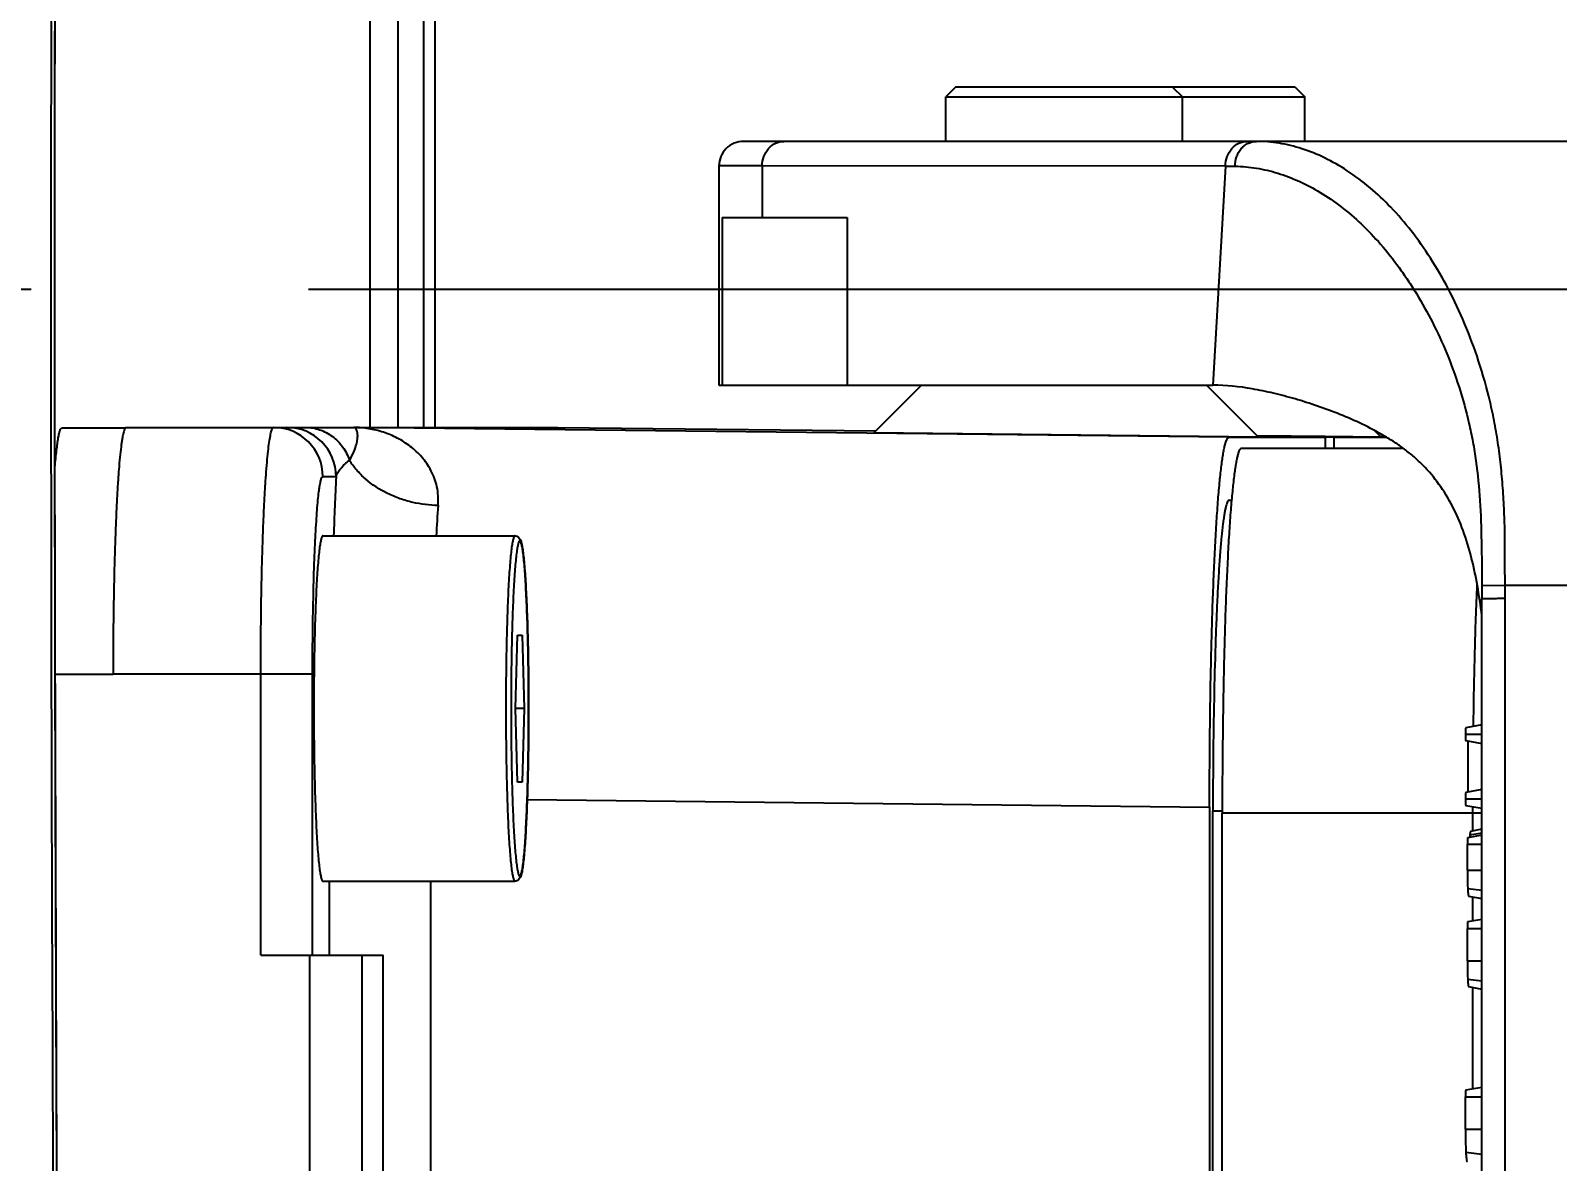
# Model space of a CAD drawing. Header units: millimetres. Extents: x 5828 to 6704, y 123 to 421.
# Drawn here: x 6599.013 to 6601.077, y 248.435 to 249.964 of the extents above; entities that cross this region are included whole.
import ezdxf

# ---------------------------------------------------------------- set-up
doc = ezdxf.new("R2010")
doc.units = ezdxf.units.MM
doc.linetypes.add('CENTER', pattern=[0.6, 0.375, -0.075, 0.075, -0.075])
for name, color, linetype in [('中心线', 7, 'Continuous'), ('外形图', 7, 'Continuous'), ('尺寸标注', 7, 'Continuous'), ('运动范围', 7, 'Continuous')]:
    doc.layers.add(name, color=color, linetype=linetype)
doc.styles.add('微软雅黑', font='msyh.ttc', dxfattribs={"height": 1.5})
doc.dimstyles.new('尺寸标注_1_15比例', dxfattribs={"dimtxt": 1.5, "dimasz": 1.25, "dimexe": 0.5, "dimexo": 0.4, "dimgap": 0.5, "dimtad": 1, "dimdec": 1, "dimlfac": 15, "dimdsep": 46, "dimtxsty": '微软雅黑', "dimcen": 0.09, "dimadec": 0, "dimazin": 0, "dimtp": 0.01, "dimtm": 0.01, "dimtfac": 1, "dimtdec": 1, "dimtofl": 0, "dimtmove": 0, "dimatfit": 3, "dimfxl": 1, "dimtolj": 1, "dimarcsym": 0})

# ---------------------------------------------------------------- blocks, each defined once
blk = doc.blocks.new('*D769')
at = {"layer": 'Defpoints', "color": 0}
for p in [(6596.5117, 262.0217), (6628.0363, 256.1115), (6591.2263, 249.6258), (6551.3884, 249.6138), (6637.3008, 249.6138)]:
    blk.add_point(p, dxfattribs=at)
at = {"layer": '尺寸标注', "color": 0, "lineweight": -2}
blk.add_arc((6591.1582, 249.6138), 13.5135, 15.29432, 174.69825, dxfattribs=at)
at = {"layer": '尺寸标注', "color": 0}
for points in [[(6603.9899, 253.1328), (6604.3964, 253.224), (6604.4667, 251.9587)], [(6577.4944, 250.8721), (6577.9106, 250.8528), (6577.6447, 249.6138)]]:
    blk.add_solid(points, dxfattribs=at)
at = {"layer": '尺寸标注', "color": 0, "insert": (6589.8699, 264.3502), "char_height": 1.5, "attachment_point": 5, "rotation": 4.9963, "style": '微软雅黑'}
blk.add_mtext('\\A1;-\\A1;170%%d', dxfattribs=at)
blk = doc.blocks.new('*D770')
at = {"layer": 'Defpoints', "color": 0}
for p in [(6551.3884, 249.6138), (6591.2263, 249.6138), (6637.3008, 249.6138), (6628.0365, 243.1292), (6583.7661, 238.2698)]:
    blk.add_point(p, dxfattribs=at)
at = {"layer": '尺寸标注', "color": 0, "lineweight": -2}
blk.add_arc((6591.2263, 249.6138), 13.5772, 185.27685, 344.73221, dxfattribs=at)
at = {"layer": '尺寸标注', "color": 0}
for points in [[(6577.9147, 248.3747), (6577.4985, 248.3555), (6577.6491, 249.6138)], [(6604.5277, 245.9929), (6604.1211, 246.084), (6604.5977, 247.2582)]]:
    blk.add_solid(points, dxfattribs=at)
at = {"layer": '尺寸标注', "color": 0, "insert": (6591.5441, 237.3197), "char_height": 1.5, "attachment_point": 5, "rotation": 1.4808, "style": '微软雅黑'}
blk.add_mtext('\\A1;+\\A1;170%%d', dxfattribs=at)

msp = doc.modelspace()

# ---------------------------------------------------------------- linework, layer by layer
at = {"layer": '中心线', "linetype": 'CENTER', "ltscale": 5}
msp.add_line((6551.3884, 249.6138), (6637.3008, 249.6138), dxfattribs=at)
at = {"layer": '外形图', "color": 7, "linetype": 'Continuous'}
for p, q in [((6599.4721, 249.4271), (6599.4721, 250.1471)), ((6599.5094, 250.1471), (6599.5094, 249.4271)), ((6599.5439, 250.1471), (6599.5439, 249.4271)), ((6599.5597, 249.4271), (6599.5597, 250.1471)), ((6600.2636, 249.8871), (6600.2502, 249.8738)), ((6600.2502, 249.8738), (6600.57, 249.8738)), ((6600.2502, 249.8138), (6600.2502, 249.8738)), ((6600.5567, 249.8871), (6600.2636, 249.8871)), ((6600.5569, 249.8871), (6600.5567, 249.8871)), ((6600.7224, 249.8871), (6600.5569, 249.8871)), ((6600.5569, 249.8871), (6600.5702, 249.8738)), ((6600.5702, 249.8738), (6600.57, 249.8738)), ((6600.5702, 249.8738), (6600.7357, 249.8738)), ((6600.5702, 249.8138), (6600.5702, 249.8738)), ((6600.7226, 249.8871), (6600.7224, 249.8871)), ((6600.7226, 249.8871), (6600.736, 249.8738)), ((6600.736, 249.8738), (6600.7357, 249.8738)), ((6600.736, 249.8138), (6600.736, 249.8738)), ((6602.3928, 249.8138), (6599.9769, 249.8138)), ((6600.0021, 249.7805), (6599.9436, 249.7805)), ((6599.9436, 249.7805), (6599.9436, 249.4843)), ((6600.6286, 249.7804), (6600.0021, 249.7805)), ((6600.0021, 249.7805), (6600.0021, 249.7109)), ((6600.6286, 249.7804), (6600.6115, 249.4843)), ((6600.6286, 249.7804), (6600.6414, 249.7802)), ((6599.9477, 249.7109), (6600.1168, 249.7109)), ((6599.9477, 249.7109), (6599.9477, 249.4843)), ((6600.1168, 249.7109), (6600.1168, 249.4843)), ((6599.9436, 249.4843), (6600.6115, 249.4843)), ((6600.2176, 249.4843), (6600.1531, 249.4198)), ((6600.6029, 249.4843), (6600.6732, 249.414)), ((6599.0552, 249.4265), (6599.1417, 249.4265)), ((6599.1417, 249.4271), (6599.7255, 249.4271)), ((6600.6331, 249.4138), (6599.4498, 249.4271)), ((6599.7255, 249.4271), (6600.1556, 249.4223)), ((6600.6728, 249.414), (6600.1531, 249.4198)), ((6600.83, 249.4229), (6600.8389, 249.414)), ((6600.6331, 249.4138), (6600.7637, 249.4138)), ((6600.8687, 249.3988), (6600.65, 249.3988)), ((6600.7632, 249.4147), (6600.6715, 249.4157)), ((6600.6722, 249.415), (6600.7751, 249.4138)), ((6600.7637, 249.4138), (6600.6723, 249.4148)), ((6600.6732, 249.414), (6600.6728, 249.414)), ((6600.8386, 249.414), (6600.7632, 249.4147)), ((6600.7637, 249.3988), (6600.7637, 249.4138)), ((6600.7751, 249.4138), (6600.8459, 249.4138)), ((6600.7751, 249.4138), (6600.7751, 249.3988)), ((6600.8447, 249.4145), (6600.8383, 249.4146)), ((6600.8389, 249.414), (6600.8386, 249.414)), ((6599.4259, 249.3605), (6599.408, 249.3605)), ((6600.6335, 249.3288), (6600.6367, 249.3288)), ((6599.408, 249.2805), (6599.6676, 249.2805)), ((6600.9751, 249.2136), (6601.0067, 249.2138)), ((6600.9751, 249.2136), (6600.9753, 249.1954)), ((6601.0068, 249.2138), (6601.6395, 249.2138)), ((6600.9753, 246.7656), (6600.9753, 249.1954)), ((6601.0068, 246.7471), (6601.0068, 249.1957)), ((6599.6683, 249.0471), (6599.6713, 249.1464)), ((6599.6713, 249.1464), (6599.6773, 249.1464)), ((6599.6773, 249.1464), (6599.6803, 249.0471)), ((6599.324, 249.0938), (6599.394, 249.0938)), ((6599.324, 248.7138), (6599.324, 249.0936)), ((6599.394, 248.7138), (6599.394, 249.0938)), ((6599.6803, 249.0471), (6599.6683, 249.0471)), ((6599.6713, 248.9478), (6599.6683, 249.0471)), ((6599.6803, 249.0471), (6599.6773, 248.9478)), ((6600.953, 249.0124), (6600.9753, 249.0124)), ((6600.9753, 249.025), (6600.9534, 249.0212)), ((6600.9534, 249.0037), (6600.9753, 248.9998)), ((6600.9565, 248.9342), (6600.9565, 249.0031)), ((6599.6773, 248.9478), (6599.6713, 248.9478)), ((6599.6843, 248.9243), (6600.607, 248.9139)), ((6600.953, 248.9249), (6600.9753, 248.9249)), ((6600.9753, 248.9375), (6600.9534, 248.9337)), ((6600.607, 248.9139), (6600.607, 247.047)), ((6600.6115, 248.9088), (6600.6241, 248.9088)), ((6600.6115, 247.0521), (6600.6115, 248.9088)), ((6600.9753, 248.9055), (6600.6241, 248.9055)), ((6600.6241, 247.0555), (6600.6241, 248.9055)), ((6600.9534, 248.9162), (6600.9753, 248.9123)), ((6600.9632, 248.9055), (6600.9632, 248.9144)), ((6600.9632, 248.8817), (6600.9632, 248.9055)), ((6600.9753, 248.8839), (6600.9599, 248.8811)), ((6600.9556, 248.8637), (6600.9753, 248.8637)), ((6600.9556, 248.8287), (6600.9556, 248.8637)), ((6600.9753, 248.8758), (6600.956, 248.8724)), ((6600.9591, 248.8765), (6600.9753, 248.879)), ((6600.9556, 248.8287), (6600.9753, 248.8287)), ((6599.408, 248.8138), (6599.6676, 248.8138)), ((6599.4168, 248.7138), (6599.4168, 248.8138)), ((6599.5535, 248.8138), (6599.5535, 247.1471)), ((6600.9561, 248.8038), (6600.9753, 248.8014)), ((6600.9573, 248.7937), (6600.9753, 248.7905)), ((6600.9632, 248.7599), (6600.9632, 248.7926)), ((6600.9753, 248.762), (6600.956, 248.7587)), ((6600.9556, 248.7499), (6600.9753, 248.7499)), ((6600.9556, 248.7062), (6600.9556, 248.7499)), ((6599.324, 248.7138), (6599.4895, 248.7138)), ((6599.3905, 247.2471), (6599.3905, 248.7138)), ((6599.4606, 248.7138), (6599.4606, 247.2471)), ((6599.4895, 247.2471), (6599.4895, 248.7138)), ((6600.9556, 248.7062), (6600.9753, 248.7062)), ((6600.9561, 248.6813), (6600.9753, 248.6789)), ((6600.9573, 248.6712), (6600.9753, 248.668)), ((6600.9632, 248.5329), (6600.9632, 248.6701)), ((6600.9753, 248.535), (6600.9534, 248.5312)), ((6600.953, 248.5224), (6600.9753, 248.5224)), ((6600.953, 248.4787), (6600.953, 248.5224)), ((6600.953, 248.4787), (6600.9753, 248.4787)), ((6600.9536, 248.4476), (6600.9753, 248.4449))]:
    msp.add_line(p, q, dxfattribs=at)
for points in [[(6599.0619, 246.747), (6599.0586, 247.0435), (6599.0558, 247.3427), (6599.0532, 247.6431), (6599.0511, 247.9445), (6599.0492, 248.2467), (6599.0478, 248.5497), (6599.0467, 248.8533), (6599.046, 249.1572), (6599.0456, 249.4614), (6599.0456, 249.7657), (6599.046, 250.0699), (6599.0467, 250.3739), (6599.0478, 250.6776), (6599.0492, 250.9807), (6599.0511, 251.283), (6599.0532, 251.5845), (6599.0558, 251.8849), (6599.0586, 252.184), (6599.0619, 252.4805)], [(6600.9746, 249.2727), (6600.9747, 249.2675), (6600.975, 249.2406), (6600.9751, 249.2136)]]:
    msp.add_lwpolyline(points, dxfattribs=at)
for centre, radius, start, end in [((6599.9769, 249.7805), 0.0333, 89.9842, 180), ((6599.3414, 249.3605), 0.0666, 359.9563, 89.9561), ((6599.3593, 249.3605), 0.0666, 359.9563, 89.9561), ((6604.9558, 249.0883), 5.5366, 177.1821, 178.01), ((6602.0587, 249.1397), 2.5015, 175.8299, 176.7734), ((6599.1125, 232.2882), 16.8051, 89.95987, 90.22627), ((6601.1, 248.8644), 0.1414, 175.0968, 176.5553)]:
    msp.add_arc(centre, radius, start, end, dxfattribs=at)
msp.add_ellipse((6599.7468, 249.6138), major_axis=(0, 13.4821), ratio=0.052408, start_param=1.354859, end_param=1.786734, dxfattribs=at)
for points, knots in [([(6599.0618, 246.747), (6599.0564, 247.222), (6599.0482, 248.1776), (6599.0442, 249.6138), (6599.0482, 251.05), (6599.0564, 252.0056), (6599.0618, 252.4805)], [0, 0, 0, 0, 0.248536, 0.5, 0.751464, 1, 1, 1, 1]), ([(6600.0021, 249.7805), (6600.0021, 249.7848), (6600.0035, 249.7933), (6600.0099, 249.8044), (6600.0181, 249.8108), (6600.0255, 249.8134), (6600.0293, 249.8138), (6600.0312, 249.8138)], [0, 0, 0, 0, 0.264845, 0.521051, 0.764516, 0.882922, 1, 1, 1, 1]), ([(6600.6286, 249.7805), (6600.6286, 249.7848), (6600.6301, 249.7933), (6600.6364, 249.8044), (6600.6446, 249.8108), (6600.652, 249.8134), (6600.6559, 249.8138), (6600.6578, 249.8138)], [0, 0, 0, 0, 0.264845, 0.521052, 0.764515, 0.88292, 1, 1, 1, 1]), ([(6600.6414, 249.7802), (6600.6414, 249.7844), (6600.6424, 249.7908), (6600.6459, 249.7986), (6600.6496, 249.804), (6600.6542, 249.8084), (6600.6609, 249.8125), (6600.6666, 249.8138), (6600.6703, 249.8138)], [0, 0, 0, 0, 0.255036, 0.389432, 0.523193, 0.653039, 0.776822, 1, 1, 1, 1]), ([(6601.0067, 249.2138), (6601.0065, 249.2245), (6601.0062, 249.2406), (6601.0063, 249.262), (6601.0064, 249.278), (6601.0061, 249.2939), (6601.0055, 249.3098), (6601.0048, 249.3256), (6601.0036, 249.3465), (6601.0014, 249.3724), (6600.9976, 249.4028), (6600.9927, 249.4326), (6600.9846, 249.4708), (6600.9718, 249.5161), (6600.9529, 249.5671), (6600.9311, 249.6135), (6600.9069, 249.6553), (6600.8808, 249.6924), (6600.8451, 249.734), (6600.8056, 249.7677), (6600.7635, 249.7918), (6600.7325, 249.8044), (6600.7014, 249.8121), (6600.6806, 249.8138), (6600.6703, 249.8138)], [0, 0, 0, 0, 0.04255, 0.063789, 0.08498, 0.106105, 0.127155, 0.148111, 0.168954, 0.210251, 0.250935, 0.290906, 0.330083, 0.405786, 0.477686, 0.545577, 0.609408, 0.669229, 0.725249, 0.82693, 0.873317, 0.917222, 0.959223, 1, 1, 1, 1]), ([(6600.6414, 249.7802), (6600.6511, 249.78), (6600.6706, 249.7782), (6600.6998, 249.7713), (6600.7288, 249.7602), (6600.7574, 249.7449), (6600.7856, 249.7255), (6600.813, 249.7021), (6600.8393, 249.6745), (6600.8597, 249.6485), (6600.8753, 249.626), (6600.8909, 249.6016), (6600.9091, 249.569), (6600.9285, 249.5267), (6600.9451, 249.4811), (6600.9562, 249.441), (6600.9632, 249.4075), (6600.9689, 249.3727), (6600.9732, 249.3276), (6600.9743, 249.2912), (6600.9746, 249.2727)], [0, 0, 0, 0, 0.043701, 0.088488, 0.134995, 0.183743, 0.235137, 0.289357, 0.346534, 0.406963, 0.438438, 0.470712, 0.537489, 0.607461, 0.680688, 0.756644, 0.795551, 0.835102, 0.916215, 1, 1, 1, 1]), ([(6600.9753, 249.1727), (6600.9735, 249.1862), (6600.9696, 249.2127), (6600.9616, 249.2512), (6600.9508, 249.2875), (6600.9362, 249.3206), (6600.9181, 249.3504), (6600.8999, 249.3721), (6600.8837, 249.3873), (6600.8707, 249.3978), (6600.8571, 249.4073), (6600.8382, 249.4189), (6600.8137, 249.4317), (6600.7835, 249.4449), (6600.7532, 249.4562), (6600.7231, 249.4657), (6600.6937, 249.4735), (6600.6568, 249.4812), (6600.6293, 249.4843), (6600.6115, 249.4843)], [0, 0, 0, 0, 0.076798, 0.150938, 0.221908, 0.289646, 0.354571, 0.417585, 0.448802, 0.48002, 0.511312, 0.542626, 0.605093, 0.667057, 0.728055, 0.787538, 0.844871, 0.899498, 1, 1, 1, 1]), ([(6599.0457, 249.3733), (6599.0463, 249.381), (6599.0473, 249.3917), (6599.049, 249.4048), (6599.0501, 249.4124), (6599.0511, 249.4176), (6599.052, 249.421), (6599.0526, 249.4229), (6599.0532, 249.4245), (6599.0539, 249.4257), (6599.0547, 249.4265), (6599.0552, 249.4265)], [0, 0, 0, 0, 0.420665, 0.589297, 0.729057, 0.839426, 0.883528, 0.920276, 0.949787, 0.972353, 1, 1, 1, 1]), ([(6599.1417, 249.4265), (6599.1414, 249.4265), (6599.1409, 249.4261), (6599.1404, 249.4255), (6599.1397, 249.4244), (6599.139, 249.4225), (6599.1382, 249.4197), (6599.1374, 249.4161), (6599.1366, 249.4117), (6599.1358, 249.4066), (6599.1347, 249.3982), (6599.1333, 249.386), (6599.1319, 249.3692), (6599.1306, 249.3498), (6599.1293, 249.328), (6599.1282, 249.3038), (6599.1268, 249.2679), (6599.1255, 249.2191), (6599.1245, 249.1575), (6599.1243, 249.1151), (6599.1243, 249.0935)], [0, 0, 0, 0, 0.002863, 0.004865, 0.007355, 0.013925, 0.022717, 0.03377, 0.047085, 0.062647, 0.080428, 0.122496, 0.172921, 0.231239, 0.296902, 0.36929, 0.447713, 0.619627, 0.806094, 1, 1, 1, 1]), ([(6599.324, 249.0938), (6599.324, 249.1145), (6599.3242, 249.1553), (6599.325, 249.2146), (6599.3263, 249.2618), (6599.3275, 249.2969), (6599.3286, 249.3206), (6599.3298, 249.3424), (6599.331, 249.362), (6599.3324, 249.3792), (6599.3338, 249.394), (6599.3352, 249.406), (6599.3366, 249.4144), (6599.3377, 249.4196), (6599.3385, 249.4225), (6599.3393, 249.4247), (6599.3399, 249.4259), (6599.3402, 249.4264)], [0, 0, 0, 0, 0.186554, 0.366569, 0.533733, 0.610643, 0.682193, 0.747757, 0.806764, 0.858704, 0.903131, 0.939677, 0.96806, 0.979136, 0.988126, 0.995054, 1, 1, 1, 1]), ([(6599.3402, 249.4264), (6599.3403, 249.4265), (6599.3406, 249.4268), (6599.3411, 249.4271), (6599.3414, 249.4271)], [0, 0, 0, 0, 0.312308, 1, 1, 1, 1]), ([(6599.3844, 249.4271), (6599.3909, 249.4271), (6599.4039, 249.425), (6599.4216, 249.4157), (6599.4356, 249.4012), (6599.4418, 249.3891), (6599.4439, 249.3827)], [0, 0, 0, 0, 0.245153, 0.492778, 0.744387, 1, 1, 1, 1]), ([(6599.4439, 249.3827), (6599.4463, 249.3867), (6599.4498, 249.3938), (6599.4534, 249.4036), (6599.4549, 249.4111), (6599.4552, 249.4169), (6599.4546, 249.4213), (6599.4536, 249.4241), (6599.4525, 249.4257), (6599.4517, 249.4265), (6599.4508, 249.427), (6599.4501, 249.4271), (6599.4498, 249.4271)], [0, 0, 0, 0, 0.285661, 0.487725, 0.639655, 0.75598, 0.843466, 0.909333, 0.936036, 0.959295, 0.980039, 1, 1, 1, 1]), ([(6599.5638, 249.3216), (6599.5645, 249.3301), (6599.5635, 249.3466), (6599.5552, 249.3689), (6599.5425, 249.3873), (6599.5267, 249.4019), (6599.509, 249.4131), (6599.49, 249.4211), (6599.4701, 249.4259), (6599.4566, 249.427), (6599.4498, 249.4271)], [0, 0, 0, 0, 0.146614, 0.280305, 0.406739, 0.529136, 0.648537, 0.766076, 0.882863, 1, 1, 1, 1]), ([(6600.607, 248.9139), (6600.607, 248.9464), (6600.6073, 249.0102), (6600.6087, 249.1028), (6600.6107, 249.176), (6600.6128, 249.2301), (6600.6145, 249.2663), (6600.6164, 249.2991), (6600.6184, 249.3283), (6600.6206, 249.3534), (6600.6226, 249.3717), (6600.6242, 249.3842), (6600.6254, 249.3919), (6600.6267, 249.3985), (6600.6279, 249.4038), (6600.6291, 249.4081), (6600.6302, 249.4108), (6600.6312, 249.4124), (6600.6319, 249.4133), (6600.6327, 249.4138), (6600.6331, 249.4138)], [0, 0, 0, 0, 0.194119, 0.380795, 0.552874, 0.631352, 0.703771, 0.76944, 0.827734, 0.878107, 0.920092, 0.937821, 0.953324, 0.966573, 0.977555, 0.98627, 0.992761, 0.995212, 0.997178, 1, 1, 1, 1]), ([(6600.65, 249.3988), (6600.6495, 249.3988), (6600.6487, 249.3983), (6600.648, 249.3974), (6600.6471, 249.3959), (6600.646, 249.3931), (6600.6448, 249.389), (6600.6436, 249.3837), (6600.6424, 249.3772), (6600.6412, 249.3696), (6600.6395, 249.3573), (6600.6376, 249.3392), (6600.6354, 249.3144), (6600.6334, 249.2856), (6600.6316, 249.2532), (6600.6299, 249.2174), (6600.6278, 249.1641), (6600.6259, 249.0918), (6600.6245, 249.0005), (6600.6241, 248.9375), (6600.6241, 248.9055)], [0, 0, 0, 0, 0.002822, 0.004789, 0.00724, 0.013733, 0.022453, 0.033439, 0.046693, 0.062201, 0.079936, 0.121933, 0.172317, 0.23062, 0.296294, 0.368715, 0.447192, 0.619258, 0.80591, 1, 1, 1, 1]), ([(6599.4259, 249.3605), (6599.4264, 249.3624), (6599.4282, 249.3664), (6599.4322, 249.3719), (6599.4376, 249.3775), (6599.4417, 249.381), (6599.4439, 249.3827)], [0, 0, 0, 0, 0.207287, 0.442829, 0.707775, 1, 1, 1, 1]), ([(6599.5638, 249.3216), (6599.5523, 249.3218), (6599.5348, 249.3239), (6599.5121, 249.3305), (6599.4899, 249.3397), (6599.4698, 249.3528), (6599.4534, 249.3691), (6599.4468, 249.3781), (6599.4439, 249.3827)], [0, 0, 0, 0, 0.2466, 0.375764, 0.506151, 0.761647, 0.883681, 1, 1, 1, 1]), ([(6599.394, 249.0938), (6599.394, 249.1111), (6599.3942, 249.1452), (6599.395, 249.1945), (6599.396, 249.2336), (6599.3971, 249.2624), (6599.3981, 249.2818), (6599.3991, 249.2993), (6599.4001, 249.3148), (6599.4013, 249.3282), (6599.4023, 249.338), (6599.4032, 249.3447), (6599.4039, 249.3488), (6599.4045, 249.3523), (6599.4052, 249.3552), (6599.4058, 249.3574), (6599.4064, 249.3589), (6599.4069, 249.3597), (6599.4073, 249.3602), (6599.4077, 249.3605), (6599.408, 249.3605)], [0, 0, 0, 0, 0.194089, 0.380741, 0.552807, 0.631284, 0.703705, 0.769379, 0.827683, 0.878066, 0.920063, 0.937798, 0.953306, 0.966561, 0.977546, 0.986266, 0.992757, 0.99521, 0.99718, 1, 1, 1, 1]), ([(6600.6335, 249.3288), (6600.6331, 249.3288), (6600.6324, 249.3284), (6600.6318, 249.3276), (6600.631, 249.3263), (6600.6301, 249.324), (6600.6291, 249.3204), (6600.628, 249.3159), (6600.627, 249.3104), (6600.626, 249.3039), (6600.6246, 249.2934), (6600.6229, 249.278), (6600.6211, 249.2569), (6600.6194, 249.2324), (6600.6178, 249.2048), (6600.6164, 249.1744), (6600.6147, 249.129), (6600.613, 249.0675), (6600.6118, 248.9897), (6600.6115, 248.9361), (6600.6115, 248.9088)], [0, 0, 0, 0, 0.002822, 0.004789, 0.00724, 0.013733, 0.022453, 0.033439, 0.046693, 0.062201, 0.079936, 0.121933, 0.172317, 0.23062, 0.296294, 0.368715, 0.447192, 0.619258, 0.80591, 1, 1, 1, 1]), ([(6599.408, 249.2805), (6599.4078, 249.2805), (6599.4074, 249.2802), (6599.4071, 249.2798), (6599.4066, 249.2791), (6599.4061, 249.2778), (6599.4055, 249.2758), (6599.405, 249.2733), (6599.4044, 249.2702), (6599.4038, 249.2667), (6599.4031, 249.2608), (6599.4021, 249.2523), (6599.4011, 249.2405), (6599.4002, 249.2269), (6599.3993, 249.2116), (6599.3985, 249.1947), (6599.3975, 249.1695), (6599.3966, 249.1353), (6599.3959, 249.0921), (6599.3958, 249.0623), (6599.3958, 249.0471)], [0, 0, 0, 0, 0.002822, 0.004789, 0.00724, 0.013733, 0.022453, 0.033439, 0.046693, 0.062201, 0.079936, 0.121933, 0.172317, 0.23062, 0.296294, 0.368715, 0.447192, 0.619258, 0.80591, 1, 1, 1, 1]), ([(6599.6676, 249.2805), (6599.6674, 249.2805), (6599.6671, 249.2802), (6599.6667, 249.2798), (6599.6663, 249.2791), (6599.6658, 249.2778), (6599.6652, 249.2758), (6599.6646, 249.2733), (6599.664, 249.2702), (6599.6635, 249.2667), (6599.6627, 249.2608), (6599.6618, 249.2523), (6599.6608, 249.2405), (6599.6598, 249.2269), (6599.6589, 249.2116), (6599.6581, 249.1947), (6599.6572, 249.1695), (6599.6562, 249.1353), (6599.6556, 249.0921), (6599.6554, 249.0623), (6599.6554, 249.0471)], [0, 0, 0, 0, 0.002822, 0.004789, 0.00724, 0.013733, 0.022453, 0.033438, 0.046693, 0.062201, 0.079936, 0.121933, 0.172317, 0.23062, 0.296294, 0.368715, 0.447192, 0.619258, 0.80591, 1, 1, 1, 1]), ([(6599.6676, 249.2805), (6599.6686, 249.2805), (6599.6703, 249.2801), (6599.6728, 249.2786), (6599.6745, 249.2764), (6599.6756, 249.2739), (6599.6763, 249.2714), (6599.677, 249.2687), (6599.6779, 249.2642), (6599.6788, 249.2574), (6599.6799, 249.2478), (6599.6813, 249.2313), (6599.6825, 249.2125), (6599.6835, 249.1915), (6599.6842, 249.1736), (6599.6848, 249.1545), (6599.6855, 249.127), (6599.686, 249.0911), (6599.6862, 249.062), (6599.6862, 249.0471)], [0, 0, 0, 0, 0.01186, 0.021803, 0.03551, 0.045936, 0.056406, 0.068115, 0.081523, 0.114105, 0.154676, 0.203144, 0.322288, 0.391921, 0.467418, 0.548062, 0.633079, 0.812921, 1, 1, 1, 1]), ([(6599.6862, 249.0471), (6599.6862, 249.0619), (6599.686, 249.0908), (6599.6855, 249.1264), (6599.6848, 249.1536), (6599.6842, 249.1727), (6599.6835, 249.1905), (6599.6827, 249.2069), (6599.6819, 249.2218), (6599.681, 249.235), (6599.68, 249.2464), (6599.6791, 249.2547), (6599.6783, 249.2604), (6599.6778, 249.2639), (6599.6772, 249.2668), (6599.6767, 249.2693), (6599.6761, 249.2712), (6599.6756, 249.2724), (6599.6752, 249.2732), (6599.6749, 249.2736), (6599.6743, 249.2739), (6599.6737, 249.2736), (6599.6734, 249.2732), (6599.673, 249.2724), (6599.6725, 249.2712), (6599.6719, 249.2693), (6599.6714, 249.2668), (6599.6708, 249.2639), (6599.6703, 249.2604), (6599.6695, 249.2547), (6599.6686, 249.2464), (6599.6676, 249.235), (6599.6667, 249.2218), (6599.6658, 249.2069), (6599.6651, 249.1905), (6599.6644, 249.1727), (6599.6638, 249.1536), (6599.6631, 249.1264), (6599.6626, 249.0908), (6599.6624, 249.0619), (6599.6624, 249.0471)], [0, 0, 0, 0, 0.097045, 0.190371, 0.234513, 0.276404, 0.315643, 0.351853, 0.38469, 0.413842, 0.439033, 0.460032, 0.468899, 0.476653, 0.483281, 0.488773, 0.493133, 0.49638, 0.497605, 0.498589, 0.5, 0.501411, 0.502394, 0.50362, 0.506866, 0.511226, 0.516719, 0.523346, 0.5311, 0.539968, 0.560966, 0.586158, 0.61531, 0.648147, 0.684357, 0.723596, 0.765487, 0.809629, 0.902955, 1, 1, 1, 1]), ([(6600.9639, 249.023), (6600.9643, 249.0567), (6600.9655, 249.1205), (6600.9676, 249.1844), (6600.9689, 249.2145)], [0, 0, 0, 0, 0.526965, 1, 1, 1, 1]), ([(6601.0068, 249.1957), (6601.0048, 249.1957), (6601.0007, 249.1957), (6600.9948, 249.1956), (6600.9902, 249.1956), (6600.9868, 249.1955), (6600.9845, 249.1955), (6600.9824, 249.1955), (6600.9806, 249.1955), (6600.979, 249.1955), (6600.9777, 249.1954), (6600.9768, 249.1954), (6600.9762, 249.1954), (6600.9759, 249.1954), (6600.9756, 249.1954), (6600.9754, 249.1954), (6600.9753, 249.1954), (6600.9753, 249.1954), (6600.9753, 249.1954)], [0, 0, 0, 0, 0.197822, 0.386539, 0.559387, 0.637892, 0.71016, 0.77554, 0.833444, 0.883352, 0.924814, 0.95746, 0.970381, 0.980995, 0.989276, 0.995209, 0.998781, 1, 1, 1, 1]), ([(6599.3958, 249.0471), (6599.3958, 249.032), (6599.3959, 249.0022), (6599.3966, 248.959), (6599.3975, 248.9248), (6599.3985, 248.8996), (6599.3993, 248.8827), (6599.4002, 248.8673), (6599.4011, 248.8537), (6599.4021, 248.842), (6599.4031, 248.8334), (6599.4038, 248.8276), (6599.4044, 248.824), (6599.405, 248.821), (6599.4055, 248.8184), (6599.4061, 248.8165), (6599.4066, 248.8152), (6599.4071, 248.8145), (6599.4074, 248.814), (6599.4078, 248.8138), (6599.408, 248.8138)], [0, 0, 0, 0, 0.19409, 0.380743, 0.552809, 0.631286, 0.703707, 0.769381, 0.827684, 0.878067, 0.920065, 0.937799, 0.953307, 0.966562, 0.977547, 0.986267, 0.99276, 0.995211, 0.997178, 1, 1, 1, 1]), ([(6599.6554, 249.0471), (6599.6554, 249.032), (6599.6556, 249.0022), (6599.6562, 248.959), (6599.6572, 248.9248), (6599.6581, 248.8996), (6599.6589, 248.8827), (6599.6598, 248.8673), (6599.6608, 248.8537), (6599.6618, 248.842), (6599.6627, 248.8334), (6599.6635, 248.8276), (6599.664, 248.824), (6599.6646, 248.821), (6599.6652, 248.8184), (6599.6658, 248.8165), (6599.6663, 248.8152), (6599.6667, 248.8145), (6599.6671, 248.814), (6599.6674, 248.8138), (6599.6676, 248.8138)], [0, 0, 0, 0, 0.19409, 0.380743, 0.552808, 0.631285, 0.703706, 0.76938, 0.827683, 0.878067, 0.920064, 0.937799, 0.953307, 0.966562, 0.977547, 0.986267, 0.99276, 0.995211, 0.997178, 1, 1, 1, 1]), ([(6599.6624, 249.0471), (6599.6624, 249.0324), (6599.6626, 249.0035), (6599.6631, 248.9679), (6599.6638, 248.9406), (6599.6644, 248.9216), (6599.6651, 248.9038), (6599.6658, 248.8874), (6599.6667, 248.8725), (6599.6676, 248.8593), (6599.6686, 248.8479), (6599.6695, 248.8395), (6599.6703, 248.8339), (6599.6708, 248.8304), (6599.6714, 248.8274), (6599.6719, 248.825), (6599.6725, 248.8231), (6599.673, 248.8218), (6599.6734, 248.8211), (6599.6737, 248.8207), (6599.6743, 248.8203), (6599.6749, 248.8207), (6599.6752, 248.8211), (6599.6756, 248.8218), (6599.6761, 248.8231), (6599.6767, 248.825), (6599.6772, 248.8274), (6599.6778, 248.8304), (6599.6783, 248.8339), (6599.6791, 248.8395), (6599.68, 248.8479), (6599.681, 248.8593), (6599.6819, 248.8725), (6599.6827, 248.8874), (6599.6835, 248.9038), (6599.6842, 248.9216), (6599.6848, 248.9406), (6599.6855, 248.9679), (6599.686, 249.0035), (6599.6862, 249.0324), (6599.6862, 249.0471)], [0, 0, 0, 0, 0.097045, 0.190371, 0.234513, 0.276404, 0.315643, 0.351853, 0.38469, 0.413842, 0.439033, 0.460032, 0.468899, 0.476653, 0.483281, 0.488773, 0.493133, 0.49638, 0.497605, 0.498589, 0.5, 0.501411, 0.502394, 0.50362, 0.506866, 0.511226, 0.516719, 0.523346, 0.5311, 0.539968, 0.560966, 0.586158, 0.61531, 0.648147, 0.684357, 0.723596, 0.765487, 0.809629, 0.902955, 1, 1, 1, 1]), ([(6599.6862, 249.0471), (6599.6862, 249.0323), (6599.686, 249.0031), (6599.6855, 248.9672), (6599.6848, 248.9398), (6599.6842, 248.9207), (6599.6835, 248.9027), (6599.6825, 248.8818), (6599.6813, 248.863), (6599.6799, 248.8465), (6599.6788, 248.8369), (6599.6779, 248.8301), (6599.677, 248.8256), (6599.6763, 248.8228), (6599.6756, 248.8203), (6599.6745, 248.8178), (6599.6728, 248.8156), (6599.6703, 248.8141), (6599.6686, 248.8138), (6599.6676, 248.8138)], [0, 0, 0, 0, 0.18708, 0.366922, 0.451939, 0.532584, 0.608081, 0.677714, 0.796857, 0.845325, 0.885896, 0.918477, 0.931885, 0.943594, 0.954064, 0.96449, 0.978197, 0.98814, 1, 1, 1, 1]), ([(6600.9534, 249.0212), (6600.9533, 249.0211), (6600.9533, 249.0209), (6600.9532, 249.0205), (6600.9531, 249.0198), (6600.9531, 249.0187), (6600.953, 249.0173), (6600.953, 249.0152), (6600.953, 249.0135), (6600.953, 249.0124)], [0, 0, 0, 0, 0.017238, 0.062121, 0.145094, 0.270706, 0.431866, 0.614066, 1, 1, 1, 1]), ([(6600.953, 249.0124), (6600.953, 249.0113), (6600.953, 249.0096), (6600.953, 249.0075), (6600.9531, 249.0061), (6600.9531, 249.005), (6600.9532, 249.0043), (6600.9533, 249.0039), (6600.9533, 249.0037), (6600.9534, 249.0037)], [0, 0, 0, 0, 0.385961, 0.568168, 0.72933, 0.85493, 0.937891, 0.982767, 1, 1, 1, 1]), ([(6600.9534, 248.9337), (6600.9533, 248.9336), (6600.9533, 248.9334), (6600.9532, 248.933), (6600.9531, 248.9323), (6600.9531, 248.9312), (6600.953, 248.9298), (6600.953, 248.9277), (6600.953, 248.926), (6600.953, 248.9249)], [0, 0, 0, 0, 0.017238, 0.062121, 0.145094, 0.270706, 0.431866, 0.614066, 1, 1, 1, 1]), ([(6600.953, 248.9249), (6600.953, 248.9238), (6600.953, 248.9221), (6600.953, 248.92), (6600.9531, 248.9186), (6600.9531, 248.9175), (6600.9532, 248.9168), (6600.9533, 248.9164), (6600.9533, 248.9162), (6600.9534, 248.9162)], [0, 0, 0, 0, 0.385961, 0.568168, 0.72933, 0.85493, 0.937891, 0.982767, 1, 1, 1, 1]), ([(6600.956, 248.8724), (6600.956, 248.8724), (6600.9559, 248.8722), (6600.9558, 248.8718), (6600.9557, 248.871), (6600.9557, 248.87), (6600.9556, 248.8686), (6600.9556, 248.8664), (6600.9556, 248.8648), (6600.9556, 248.8637)], [0, 0, 0, 0, 0.017238, 0.062121, 0.145094, 0.270706, 0.431866, 0.614066, 1, 1, 1, 1]), ([(6600.9599, 248.8811), (6600.9599, 248.8811), (6600.9598, 248.881), (6600.9596, 248.8806), (6600.9594, 248.8798), (6600.9592, 248.8783), (6600.9591, 248.8772), (6600.9591, 248.8765)], [0, 0, 0, 0, 0.030112, 0.083331, 0.274515, 0.582357, 1, 1, 1, 1]), ([(6600.9556, 248.8287), (6600.9556, 248.8264), (6600.9556, 248.8181), (6600.9558, 248.8098), (6600.9561, 248.8038)], [0, 0, 0, 0, 0.273861, 1, 1, 1, 1]), ([(6600.9561, 248.8038), (6600.9562, 248.8024), (6600.9563, 248.8003), (6600.9565, 248.7978), (6600.9566, 248.7964), (6600.9568, 248.7952), (6600.9569, 248.7944), (6600.9571, 248.7939), (6600.9572, 248.7937), (6600.9573, 248.7937)], [0, 0, 0, 0, 0.418932, 0.591269, 0.73446, 0.84641, 0.926565, 0.976216, 1, 1, 1, 1]), ([(6600.956, 248.7587), (6600.956, 248.7586), (6600.9559, 248.7584), (6600.9558, 248.758), (6600.9557, 248.7573), (6600.9557, 248.7562), (6600.9556, 248.7548), (6600.9556, 248.7527), (6600.9556, 248.751), (6600.9556, 248.7499)], [0, 0, 0, 0, 0.017238, 0.062121, 0.145094, 0.270706, 0.431866, 0.614066, 1, 1, 1, 1]), ([(6600.9556, 248.7062), (6600.9556, 248.7039), (6600.9556, 248.6956), (6600.9558, 248.6873), (6600.9561, 248.6813)], [0, 0, 0, 0, 0.273861, 1, 1, 1, 1]), ([(6600.9561, 248.6813), (6600.9562, 248.6799), (6600.9563, 248.6778), (6600.9565, 248.6753), (6600.9566, 248.6739), (6600.9568, 248.6727), (6600.9569, 248.6719), (6600.9571, 248.6714), (6600.9572, 248.6712), (6600.9573, 248.6712)], [0, 0, 0, 0, 0.418932, 0.591269, 0.73446, 0.84641, 0.926565, 0.976216, 1, 1, 1, 1]), ([(6600.9534, 248.5312), (6600.9533, 248.5311), (6600.9533, 248.5309), (6600.9532, 248.5305), (6600.9531, 248.5298), (6600.9531, 248.5287), (6600.953, 248.5273), (6600.953, 248.5252), (6600.953, 248.5235), (6600.953, 248.5224)], [0, 0, 0, 0, 0.017238, 0.062121, 0.145094, 0.270706, 0.431866, 0.614066, 1, 1, 1, 1]), ([(6600.953, 248.4787), (6600.953, 248.4731), (6600.953, 248.4627), (6600.9534, 248.4523), (6600.9536, 248.4476)], [0, 0, 0, 0, 0.539095, 1, 1, 1, 1]), ([(6600.9536, 248.4476), (6600.9537, 248.4458), (6600.9538, 248.4433), (6600.9541, 248.4402), (6600.9543, 248.4384), (6600.9545, 248.437), (6600.9547, 248.4359), (6600.9548, 248.4353), (6600.955, 248.4349), (6600.9551, 248.4349)], [0, 0, 0, 0, 0.414606, 0.583969, 0.725776, 0.838701, 0.921828, 0.974885, 1, 1, 1, 1])]:
    msp.add_open_spline(points, degree=3, knots=knots, dxfattribs=at)
for points in [[(6601.0068, 249.1957), (6601.0068, 249.2018), (6601.0068, 249.2078), (6601.0068, 249.2138)], [(6599.324, 249.0936), (6599.2574, 249.0936), (6599.1908, 249.0935), (6599.1242, 249.0934)]]:
    msp.add_open_spline(points, degree=3, dxfattribs=at)
at = {"layer": '运动范围', "color": 0, "linetype": 'Continuous', "lineweight": 0}
msp.add_arc((6591.2263, 249.6198), 37.378, 10, 350, dxfattribs=at)

# ---------------------------------------------------------------- dimensions: what is measured, and where the dimension line sits
at = {"layer": '尺寸标注'}
for base, line1, line2, text, picture, middle in [((6596.5117, 262.0217), ((6551.3884, 249.6138), (6637.3008, 249.6138)), ((6628.0363, 256.1115), (6591.2263, 249.6258)), '\\A1;-<>', '*D769', (6589.9813, 263.076)), ((6583.7661, 238.2698), ((6628.0365, 243.1292), (6591.2263, 249.6138)), ((6551.3884, 249.6138), (6637.3008, 249.6138)), '\\A1;+<>', '*D770', (6591.5772, 236.0411))]:
    dim = msp.add_angular_dim_2l(base=base, line1=line1, line2=line2, text=text, dimstyle='尺寸标注_1_15比例', override={"dimtxsty": '微软雅黑'}, dxfattribs=at)
    dim.commit()
    dim.dimension.update_dxf_attribs({"geometry": picture, "text_midpoint": middle, "dimtype": 162})

doc.saveas('drawing.dxf')
